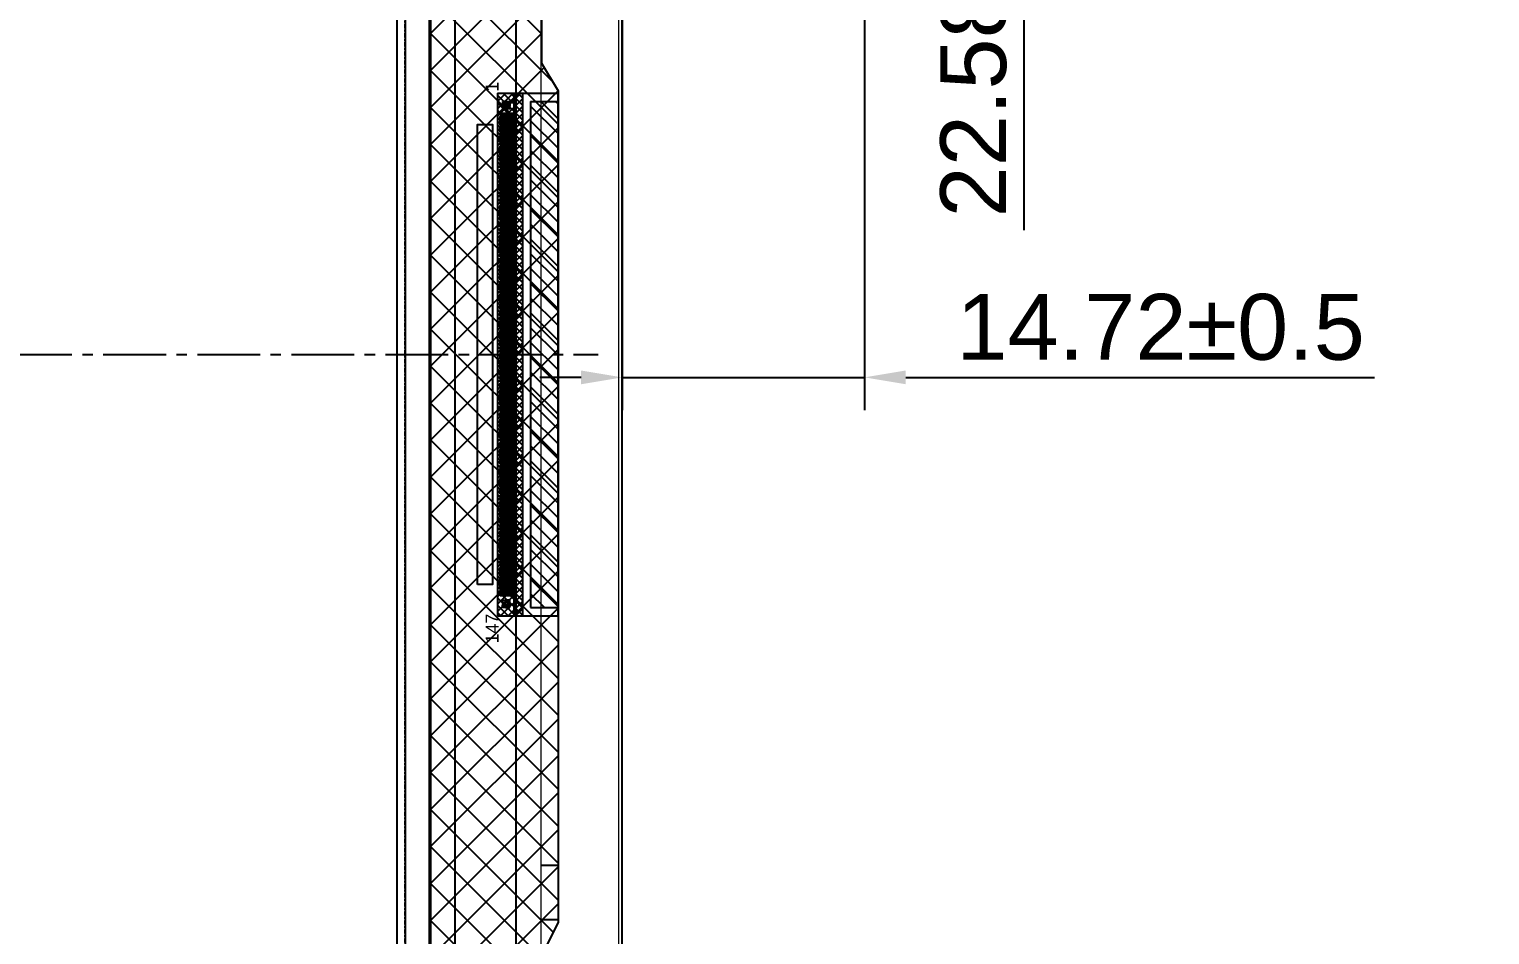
# Model space of a CAD drawing. Header units: millimetres. Extents: x 20905 to 43117, y -15595 to -5301.
# Drawn here: x 26093 to 26181.7, y -15103.1 to -15048.1 of the extents above; entities that cross this region are included whole.
import ezdxf

# ---------------------------------------------------------------- set-up
doc = ezdxf.new("R2010")
doc.units = ezdxf.units.MM
doc.header["$LTSCALE"] = 0.2
doc.header["$PDMODE"] = 35
doc.linetypes.add('CENTER', pattern=[2, 1.25, -0.25, 0.25, -0.25])
doc.linetypes.add('CENTER2', pattern=[28.575, 19.05, -3.175, 3.175, -3.175])
for name, color, linetype in [('Center', 1, 'CENTER'), ('DIM', 4, 'Continuous'), ('FPC', 32, 'Continuous'), ('LCM', 5, 'Continuous'), ('LENS', 6, 'Continuous'), ('tape', 62, 'Continuous'), ('保护膜', 3, 'Continuous')]:
    doc.layers.add(name, color=color, linetype=linetype)
doc.layers.add('HOU', color=7, linetype='Continuous', lineweight=13)
doc.styles.add('TXT', font='arial.ttf', dxfattribs={"height": 3.5})
doc.styles.add('宋体', font='arial.ttf')
doc.dimstyles.new('STANDARD$0', dxfattribs={"dimtxt": 1.8, "dimasz": 2, "dimexe": 0.5, "dimexo": 0.6, "dimgap": 0.3, "dimtad": 0, "dimzin": 9, "dimdsep": 46, "dimtxsty": 'TXT', "dimcen": -2, "dimclrd": 256, "dimclre": 256, "dimclrt": 256, "dimadec": 1, "dimazin": 2, "dimtp": 0.2, "dimtm": 0.2, "dimtfac": 0.5, "dimtmove": 0, "dimatfit": 3, "dimfxl": 1, "dimtolj": 2, "dimarcsym": 0})

# ---------------------------------------------------------------- blocks, each defined once
blk = doc.blocks.new('*D182')
at = {"layer": 'Defpoints', "color": 0}
for p in [(26144.918, -15006.383), (26144.918, -15028.963), (26153.38, -15028.963)]:
    blk.add_point(p, dxfattribs=at)
at = {"layer": 'DIM', "lineweight": -2}
for p, q in [((26153.38, -15003.883), (26153.38, -15001.383)), ((26145.418, -15006.383), (26155.38, -15006.383)), ((26153.38, -15006.383), (26153.38, -15028.963)), ((26145.418, -15028.963), (26155.38, -15028.963)), ((26153.38, -15031.463), (26153.38, -15060.324))]:
    blk.add_line(p, q, dxfattribs=at)
at = {"layer": 'DIM'}
for points in [[(26152.963, -15003.883), (26153.796, -15003.883), (26153.38, -15006.383)], [(26152.963, -15031.463), (26153.796, -15031.463), (26153.38, -15028.963)]]:
    blk.add_solid(points, dxfattribs=at)
at = {"layer": 'DIM', "insert": (26150.337, -15047.144), "char_height": 6, "attachment_point": 5, "rotation": 90, "style": '宋体'}
blk.add_mtext('\\A2;{\\H0.66667x;22.58%%P0.2}', dxfattribs=at)
blk = doc.blocks.new('*D209')
at = {"layer": 'Defpoints', "color": 0}
for p in [(26143.707, -15025.463), (26128.988, -15026.317), (26128.988, -15069.269)]:
    blk.add_point(p, dxfattribs=at)
at = {"layer": 'DIM', "lineweight": -2}
for p, q in [((26143.707, -15025.963), (26143.707, -15071.269)), ((26128.988, -15026.817), (26128.988, -15071.269)), ((26126.488, -15069.269), (26123.988, -15069.269)), ((26128.988, -15069.269), (26143.707, -15069.269)), ((26146.207, -15069.269), (26174.693, -15069.269))]:
    blk.add_line(p, q, dxfattribs=at)
at = {"layer": 'DIM'}
for points in [[(26126.488, -15068.852), (26126.488, -15069.686), (26128.988, -15069.269)], [(26146.207, -15068.852), (26146.207, -15069.686), (26143.707, -15069.269)]]:
    blk.add_solid(points, dxfattribs=at)
at = {"layer": 'DIM', "insert": (26161.7, -15066.227), "char_height": 6, "attachment_point": 5, "style": '宋体'}
blk.add_mtext('\\A2;{\\H0.66667x;14.72%%P0.5}', dxfattribs=at)
blk = doc.blocks.new('LCM')
at = {"layer": 'FPC', "linetype": 'ByBlock'}
h = blk.add_hatch(dxfattribs=at)
h.set_pattern_fill('ANSI37', color=256, scale=0.1, style=0)
h.set_pattern_definition([(45, (-4093.2647, -1166.37056), (-0.224506403, 0.224506403), []), (135, (-4093.2647, -1166.37056), (-0.224506403, -0.224506403), [])])
h.paths.add_polyline_path([(51.805, -222.7), (83.555, -222.7), (83.555, -224.2), (51.805, -224.2)])
h = blk.add_hatch(dxfattribs=at)
h.set_pattern_fill('ANSI31', color=256, scale=0.2, style=0)
h.set_pattern_definition([(45, (-4093.2647, -1166.37056), (-0.44901281, 0.44901281), [])])
h.paths.add_polyline_path([(52.305, -226.368), (83.055, -226.368), (83.055, -224.7), (52.305, -224.7)])
at = {"layer": 'tape', "linetype": 'ByBlock'}
h = blk.add_hatch(dxfattribs=at)
h.set_pattern_fill('ANSI37', color=256, scale=0.5, style=0)
h.set_pattern_definition([(45, (-4594.2397, 2209.7575), (-1.122532, 1.122532), []), (135, (-4594.2397, 2209.7575), (-1.122532, -1.122532), [])])
edge = h.paths.add_edge_path()
edge.add_line((33.171, -226.368), (31.171, -225.368))
edge.add_line((31.171, -225.368), (-3.32, -225.368))
edge.add_arc((-3.32, -224.868), 0.5, 180, 270, ccw=False)
edge.add_line((-3.82, -224.868), (-3.82, 2.732))
edge.add_arc((-3.32, 2.732), 0.5, 90, 180, ccw=False)
edge.add_line((-3.32, 3.232), (138.68, 3.232))
edge.add_arc((138.68, 2.732), 0.5, 0, 90, ccw=False)
edge.add_line((139.18, 2.732), (139.18, -224.868))
edge.add_arc((138.68, -224.868), 0.5, -90, 0, ccw=False)
edge.add_line((138.68, -225.368), (85.386, -225.368))
edge.add_line((85.386, -225.368), (83.711, -226.368))
edge.add_line((83.711, -226.368), (33.171, -226.368))
h.paths.add_polyline_path([(-1.1, -218.64), (136.46, -218.64), (136.46, 1.1), (-1.1, 1.1)], flags=16)
at = {"layer": 'Center', "linetype": 'CENTER2'}
blk.add_line((67.68, 7), (67.68, -228.8), dxfattribs=at)
at = {"layer": 'FPC', "linetype": 'ByBlock'}
for p, q in [((83.555, -222.7), (51.805, -222.7)), ((51.805, -222.7), (51.805, -226.368)), ((83.555, -222.7), (83.555, -226.368)), ((51.805, -223.7), (83.555, -223.7)), ((51.805, -223.7), (83.555, -223.7)), ((83.555, -224.2), (51.805, -224.2)), ((52.305, -224.7), (52.305, -226.368)), ((83.055, -224.7), (52.305, -224.7)), ((83.055, -224.7), (83.055, -226.368)), ((36.649, -226.368), (33.361, -226.368)), ((51.805, -226.368), (83.555, -226.368))]:
    blk.add_line(p, q, dxfattribs=at)
at = {"layer": 'FPC', "color": 30, "linetype": 'ByBlock'}
for p, q in [((33.361, -225.318), (33.361, -226.368)), ((36.649, -225.318), (36.649, -226.368))]:
    blk.add_line(p, q, dxfattribs=at)
at = {"layer": 'FPC', "linetype": 'ByBlock'}
for points in [[(52.572, -223.268), (52.755, -223.268), (52.755, -223.183), (52.572, -223.183), (52.572, -223), (52.487, -223), (52.487, -223.183), (52.305, -223.183), (52.305, -223.268), (52.487, -223.268), (52.487, -223.45), (52.572, -223.45)], [(53.015, -222.9), (53.145, -222.9), (53.145, -223.7), (53.015, -223.7)], [(53.215, -222.9), (53.345, -222.9), (53.345, -223.7), (53.215, -223.7)], [(53.415, -222.9), (53.545, -222.9), (53.545, -223.7), (53.415, -223.7)], [(53.615, -222.9), (53.745, -222.9), (53.745, -223.7), (53.615, -223.7)], [(53.815, -222.9), (53.945, -222.9), (53.945, -223.7), (53.815, -223.7)], [(54.015, -222.9), (54.145, -222.9), (54.145, -223.7), (54.015, -223.7)], [(54.215, -222.9), (54.345, -222.9), (54.345, -223.7), (54.215, -223.7)], [(54.415, -222.9), (54.545, -222.9), (54.545, -223.7), (54.415, -223.7)], [(54.615, -222.9), (54.745, -222.9), (54.745, -223.7), (54.615, -223.7)], [(54.815, -222.9), (54.945, -222.9), (54.945, -223.7), (54.815, -223.7)], [(55.015, -222.9), (55.145, -222.9), (55.145, -223.7), (55.015, -223.7)], [(55.215, -222.9), (55.345, -222.9), (55.345, -223.7), (55.215, -223.7)], [(55.415, -222.9), (55.545, -222.9), (55.545, -223.7), (55.415, -223.7)], [(55.615, -222.9), (55.745, -222.9), (55.745, -223.7), (55.615, -223.7)], [(55.815, -222.9), (55.945, -222.9), (55.945, -223.7), (55.815, -223.7)], [(56.015, -222.9), (56.145, -222.9), (56.145, -223.7), (56.015, -223.7)], [(56.215, -222.9), (56.345, -222.9), (56.345, -223.7), (56.215, -223.7)], [(56.415, -222.9), (56.545, -222.9), (56.545, -223.7), (56.415, -223.7)], [(56.615, -222.9), (56.745, -222.9), (56.745, -223.7), (56.615, -223.7)], [(56.815, -222.9), (56.945, -222.9), (56.945, -223.7), (56.815, -223.7)], [(57.015, -222.9), (57.145, -222.9), (57.145, -223.7), (57.015, -223.7)], [(57.215, -222.9), (57.345, -222.9), (57.345, -223.7), (57.215, -223.7)], [(57.415, -222.9), (57.545, -222.9), (57.545, -223.7), (57.415, -223.7)], [(57.615, -222.9), (57.745, -222.9), (57.745, -223.7), (57.615, -223.7)], [(57.815, -222.9), (57.945, -222.9), (57.945, -223.7), (57.815, -223.7)], [(58.015, -222.9), (58.145, -222.9), (58.145, -223.7), (58.015, -223.7)], [(58.215, -222.9), (58.345, -222.9), (58.345, -223.7), (58.215, -223.7)], [(58.415, -222.9), (58.545, -222.9), (58.545, -223.7), (58.415, -223.7)], [(58.615, -222.9), (58.745, -222.9), (58.745, -223.7), (58.615, -223.7)], [(58.815, -222.9), (58.945, -222.9), (58.945, -223.7), (58.815, -223.7)], [(59.015, -222.9), (59.145, -222.9), (59.145, -223.7), (59.015, -223.7)], [(59.215, -222.9), (59.345, -222.9), (59.345, -223.7), (59.215, -223.7)], [(59.415, -222.9), (59.545, -222.9), (59.545, -223.7), (59.415, -223.7)], [(59.615, -222.9), (59.745, -222.9), (59.745, -223.7), (59.615, -223.7)], [(59.815, -222.9), (59.945, -222.9), (59.945, -223.7), (59.815, -223.7)], [(60.015, -222.9), (60.145, -222.9), (60.145, -223.7), (60.015, -223.7)], [(60.215, -222.9), (60.345, -222.9), (60.345, -223.7), (60.215, -223.7)], [(60.415, -222.9), (60.545, -222.9), (60.545, -223.7), (60.415, -223.7)], [(60.615, -222.9), (60.745, -222.9), (60.745, -223.7), (60.615, -223.7)], [(60.815, -222.9), (60.945, -222.9), (60.945, -223.7), (60.815, -223.7)], [(61.015, -222.9), (61.145, -222.9), (61.145, -223.7), (61.015, -223.7)], [(61.215, -222.9), (61.345, -222.9), (61.345, -223.7), (61.215, -223.7)], [(61.415, -222.9), (61.545, -222.9), (61.545, -223.7), (61.415, -223.7)], [(61.615, -222.9), (61.745, -222.9), (61.745, -223.7), (61.615, -223.7)], [(61.815, -222.9), (61.945, -222.9), (61.945, -223.7), (61.815, -223.7)], [(62.015, -222.9), (62.145, -222.9), (62.145, -223.7), (62.015, -223.7)], [(62.215, -222.9), (62.345, -222.9), (62.345, -223.7), (62.215, -223.7)], [(62.415, -222.9), (62.545, -222.9), (62.545, -223.7), (62.415, -223.7)], [(62.615, -222.9), (62.745, -222.9), (62.745, -223.7), (62.615, -223.7)], [(62.815, -222.9), (62.945, -222.9), (62.945, -223.7), (62.815, -223.7)], [(63.015, -222.9), (63.145, -222.9), (63.145, -223.7), (63.015, -223.7)], [(63.215, -222.9), (63.345, -222.9), (63.345, -223.7), (63.215, -223.7)], [(63.415, -222.9), (63.545, -222.9), (63.545, -223.7), (63.415, -223.7)], [(63.615, -222.9), (63.745, -222.9), (63.745, -223.7), (63.615, -223.7)], [(63.815, -222.9), (63.945, -222.9), (63.945, -223.7), (63.815, -223.7)], [(64.015, -222.9), (64.145, -222.9), (64.145, -223.7), (64.015, -223.7)], [(64.215, -222.9), (64.345, -222.9), (64.345, -223.7), (64.215, -223.7)], [(64.415, -222.9), (64.545, -222.9), (64.545, -223.7), (64.415, -223.7)], [(64.615, -222.9), (64.745, -222.9), (64.745, -223.7), (64.615, -223.7)], [(64.815, -222.9), (64.945, -222.9), (64.945, -223.7), (64.815, -223.7)], [(65.015, -222.9), (65.145, -222.9), (65.145, -223.7), (65.015, -223.7)], [(65.215, -222.9), (65.345, -222.9), (65.345, -223.7), (65.215, -223.7)], [(65.415, -222.9), (65.545, -222.9), (65.545, -223.7), (65.415, -223.7)], [(65.615, -222.9), (65.745, -222.9), (65.745, -223.7), (65.615, -223.7)], [(65.815, -222.9), (65.945, -222.9), (65.945, -223.7), (65.815, -223.7)], [(66.015, -222.9), (66.145, -222.9), (66.145, -223.7), (66.015, -223.7)], [(66.215, -222.9), (66.345, -222.9), (66.345, -223.7), (66.215, -223.7)], [(66.415, -222.9), (66.545, -222.9), (66.545, -223.7), (66.415, -223.7)], [(66.615, -222.9), (66.745, -222.9), (66.745, -223.7), (66.615, -223.7)], [(66.815, -222.9), (66.945, -222.9), (66.945, -223.7), (66.815, -223.7)], [(67.015, -222.9), (67.145, -222.9), (67.145, -223.7), (67.015, -223.7)], [(67.215, -222.9), (67.345, -222.9), (67.345, -223.7), (67.215, -223.7)], [(67.415, -222.9), (67.545, -222.9), (67.545, -223.7), (67.415, -223.7)], [(67.615, -222.9), (67.745, -222.9), (67.745, -223.7), (67.615, -223.7)], [(67.815, -222.9), (67.945, -222.9), (67.945, -223.7), (67.815, -223.7)], [(68.015, -222.9), (68.145, -222.9), (68.145, -223.7), (68.015, -223.7)], [(68.215, -222.9), (68.345, -222.9), (68.345, -223.7), (68.215, -223.7)], [(68.415, -222.9), (68.545, -222.9), (68.545, -223.7), (68.415, -223.7)], [(68.615, -222.9), (68.745, -222.9), (68.745, -223.7), (68.615, -223.7)], [(68.815, -222.9), (68.945, -222.9), (68.945, -223.7), (68.815, -223.7)], [(69.015, -222.9), (69.145, -222.9), (69.145, -223.7), (69.015, -223.7)], [(69.215, -222.9), (69.345, -222.9), (69.345, -223.7), (69.215, -223.7)], [(69.415, -222.9), (69.545, -222.9), (69.545, -223.7), (69.415, -223.7)], [(69.615, -222.9), (69.745, -222.9), (69.745, -223.7), (69.615, -223.7)], [(69.815, -222.9), (69.945, -222.9), (69.945, -223.7), (69.815, -223.7)], [(70.015, -222.9), (70.145, -222.9), (70.145, -223.7), (70.015, -223.7)], [(70.215, -222.9), (70.345, -222.9), (70.345, -223.7), (70.215, -223.7)], [(70.415, -222.9), (70.545, -222.9), (70.545, -223.7), (70.415, -223.7)], [(70.615, -222.9), (70.745, -222.9), (70.745, -223.7), (70.615, -223.7)], [(70.815, -222.9), (70.945, -222.9), (70.945, -223.7), (70.815, -223.7)], [(71.015, -222.9), (71.145, -222.9), (71.145, -223.7), (71.015, -223.7)], [(71.215, -222.9), (71.345, -222.9), (71.345, -223.7), (71.215, -223.7)], [(71.415, -222.9), (71.545, -222.9), (71.545, -223.7), (71.415, -223.7)], [(71.615, -222.9), (71.745, -222.9), (71.745, -223.7), (71.615, -223.7)], [(71.815, -222.9), (71.945, -222.9), (71.945, -223.7), (71.815, -223.7)], [(72.015, -222.9), (72.145, -222.9), (72.145, -223.7), (72.015, -223.7)], [(72.215, -222.9), (72.345, -222.9), (72.345, -223.7), (72.215, -223.7)], [(72.415, -222.9), (72.545, -222.9), (72.545, -223.7), (72.415, -223.7)], [(72.615, -222.9), (72.745, -222.9), (72.745, -223.7), (72.615, -223.7)], [(72.815, -222.9), (72.945, -222.9), (72.945, -223.7), (72.815, -223.7)], [(73.015, -222.9), (73.145, -222.9), (73.145, -223.7), (73.015, -223.7)], [(73.215, -222.9), (73.345, -222.9), (73.345, -223.7), (73.215, -223.7)], [(73.415, -222.9), (73.545, -222.9), (73.545, -223.7), (73.415, -223.7)], [(73.615, -222.9), (73.745, -222.9), (73.745, -223.7), (73.615, -223.7)], [(73.815, -222.9), (73.945, -222.9), (73.945, -223.7), (73.815, -223.7)], [(74.015, -222.9), (74.145, -222.9), (74.145, -223.7), (74.015, -223.7)], [(74.215, -222.9), (74.345, -222.9), (74.345, -223.7), (74.215, -223.7)], [(74.415, -222.9), (74.545, -222.9), (74.545, -223.7), (74.415, -223.7)], [(74.615, -222.9), (74.745, -222.9), (74.745, -223.7), (74.615, -223.7)], [(74.815, -222.9), (74.945, -222.9), (74.945, -223.7), (74.815, -223.7)], [(75.015, -222.9), (75.145, -222.9), (75.145, -223.7), (75.015, -223.7)], [(75.215, -222.9), (75.345, -222.9), (75.345, -223.7), (75.215, -223.7)], [(75.415, -222.9), (75.545, -222.9), (75.545, -223.7), (75.415, -223.7)], [(75.615, -222.9), (75.745, -222.9), (75.745, -223.7), (75.615, -223.7)], [(75.815, -222.9), (75.945, -222.9), (75.945, -223.7), (75.815, -223.7)], [(76.015, -222.9), (76.145, -222.9), (76.145, -223.7), (76.015, -223.7)], [(76.215, -222.9), (76.345, -222.9), (76.345, -223.7), (76.215, -223.7)], [(76.415, -222.9), (76.545, -222.9), (76.545, -223.7), (76.415, -223.7)], [(76.615, -222.9), (76.745, -222.9), (76.745, -223.7), (76.615, -223.7)], [(76.815, -222.9), (76.945, -222.9), (76.945, -223.7), (76.815, -223.7)], [(77.015, -222.9), (77.145, -222.9), (77.145, -223.7), (77.015, -223.7)], [(77.215, -222.9), (77.345, -222.9), (77.345, -223.7), (77.215, -223.7)], [(77.415, -222.9), (77.545, -222.9), (77.545, -223.7), (77.415, -223.7)], [(77.615, -222.9), (77.745, -222.9), (77.745, -223.7), (77.615, -223.7)], [(77.815, -222.9), (77.945, -222.9), (77.945, -223.7), (77.815, -223.7)], [(78.015, -222.9), (78.145, -222.9), (78.145, -223.7), (78.015, -223.7)], [(78.215, -222.9), (78.345, -222.9), (78.345, -223.7), (78.215, -223.7)], [(78.415, -222.9), (78.545, -222.9), (78.545, -223.7), (78.415, -223.7)], [(78.615, -222.9), (78.745, -222.9), (78.745, -223.7), (78.615, -223.7)], [(78.815, -222.9), (78.945, -222.9), (78.945, -223.7), (78.815, -223.7)], [(79.015, -222.9), (79.145, -222.9), (79.145, -223.7), (79.015, -223.7)], [(79.215, -222.9), (79.345, -222.9), (79.345, -223.7), (79.215, -223.7)], [(79.415, -222.9), (79.545, -222.9), (79.545, -223.7), (79.415, -223.7)], [(79.615, -222.9), (79.745, -222.9), (79.745, -223.7), (79.615, -223.7)], [(79.815, -222.9), (79.945, -222.9), (79.945, -223.7), (79.815, -223.7)], [(80.015, -222.9), (80.145, -222.9), (80.145, -223.7), (80.015, -223.7)], [(80.215, -222.9), (80.345, -222.9), (80.345, -223.7), (80.215, -223.7)], [(80.415, -222.9), (80.545, -222.9), (80.545, -223.7), (80.415, -223.7)], [(80.615, -222.9), (80.745, -222.9), (80.745, -223.7), (80.615, -223.7)], [(80.815, -222.9), (80.945, -222.9), (80.945, -223.7), (80.815, -223.7)], [(81.015, -222.9), (81.145, -222.9), (81.145, -223.7), (81.015, -223.7)], [(81.215, -222.9), (81.345, -222.9), (81.345, -223.7), (81.215, -223.7)], [(81.415, -222.9), (81.545, -222.9), (81.545, -223.7), (81.415, -223.7)], [(81.615, -222.9), (81.745, -222.9), (81.745, -223.7), (81.615, -223.7)], [(81.815, -222.9), (81.945, -222.9), (81.945, -223.7), (81.815, -223.7)], [(82.015, -222.9), (82.145, -222.9), (82.145, -223.7), (82.015, -223.7)], [(82.215, -222.9), (82.345, -222.9), (82.345, -223.7), (82.215, -223.7)], [(82.787, -223.268), (82.605, -223.268), (82.605, -223.183), (82.787, -223.183), (82.787, -223), (82.872, -223), (82.872, -223.183), (83.055, -223.183), (83.055, -223.268), (82.872, -223.268), (82.872, -223.45), (82.787, -223.45)]]:
    blk.add_lwpolyline(points, close=True, dxfattribs=at)
at = {"layer": 'HOU', "linetype": 'ByBlock'}
blk.add_line((138.63, -225.318), (-3.27, -225.318), dxfattribs=at)
at = {"layer": 'LCM', "linetype": 'ByBlock'}
for points in [[(-2.2, 2), (137.56, 2), (137.56, -223.8), (-2.2, -223.8)], [(137.56, -220.1), (-2.2, -220.1), (-2.2, 2), (137.56, 2)], [(-1, 1), (136.36, 1), (136.36, -218.54), (-1, -218.54)], [(0, 0), (135.36, 0), (135.36, -216.576), (0, -216.576)], [(53.7, -221.47), (81.66, -221.47), (81.66, -222.39), (53.7, -222.39)], [(52.305, -223), (52.455, -223), (52.455, -223.15), (52.305, -223.15)], [(52.305, -223.45), (52.455, -223.45), (52.455, -223.3), (52.305, -223.3)], [(52.605, -223), (52.755, -223), (52.755, -223.15), (52.605, -223.15)], [(52.605, -223.45), (52.755, -223.45), (52.755, -223.3), (52.605, -223.3)], [(53.015, -222.85), (53.145, -222.85), (53.145, -223.6), (53.015, -223.6)], [(53.215, -222.85), (53.345, -222.85), (53.345, -223.6), (53.215, -223.6)], [(53.415, -222.85), (53.545, -222.85), (53.545, -223.6), (53.415, -223.6)], [(53.615, -222.85), (53.745, -222.85), (53.745, -223.6), (53.615, -223.6)], [(53.815, -222.85), (53.945, -222.85), (53.945, -223.6), (53.815, -223.6)], [(54.015, -222.85), (54.145, -222.85), (54.145, -223.6), (54.015, -223.6)], [(54.215, -222.85), (54.345, -222.85), (54.345, -223.6), (54.215, -223.6)], [(54.415, -222.85), (54.545, -222.85), (54.545, -223.6), (54.415, -223.6)], [(54.615, -222.85), (54.745, -222.85), (54.745, -223.6), (54.615, -223.6)], [(54.815, -222.85), (54.945, -222.85), (54.945, -223.6), (54.815, -223.6)], [(55.015, -222.85), (55.145, -222.85), (55.145, -223.6), (55.015, -223.6)], [(55.215, -222.85), (55.345, -222.85), (55.345, -223.6), (55.215, -223.6)], [(55.415, -222.85), (55.545, -222.85), (55.545, -223.6), (55.415, -223.6)], [(55.615, -222.85), (55.745, -222.85), (55.745, -223.6), (55.615, -223.6)], [(55.815, -222.85), (55.945, -222.85), (55.945, -223.6), (55.815, -223.6)], [(56.015, -222.85), (56.145, -222.85), (56.145, -223.6), (56.015, -223.6)], [(56.215, -222.85), (56.345, -222.85), (56.345, -223.6), (56.215, -223.6)], [(56.415, -222.85), (56.545, -222.85), (56.545, -223.6), (56.415, -223.6)], [(56.615, -222.85), (56.745, -222.85), (56.745, -223.6), (56.615, -223.6)], [(56.815, -222.85), (56.945, -222.85), (56.945, -223.6), (56.815, -223.6)], [(57.015, -222.85), (57.145, -222.85), (57.145, -223.6), (57.015, -223.6)], [(57.215, -222.85), (57.345, -222.85), (57.345, -223.6), (57.215, -223.6)], [(57.415, -222.85), (57.545, -222.85), (57.545, -223.6), (57.415, -223.6)], [(57.615, -222.85), (57.745, -222.85), (57.745, -223.6), (57.615, -223.6)], [(57.815, -222.85), (57.945, -222.85), (57.945, -223.6), (57.815, -223.6)], [(58.015, -222.85), (58.145, -222.85), (58.145, -223.6), (58.015, -223.6)], [(58.215, -222.85), (58.345, -222.85), (58.345, -223.6), (58.215, -223.6)], [(58.415, -222.85), (58.545, -222.85), (58.545, -223.6), (58.415, -223.6)], [(58.615, -222.85), (58.745, -222.85), (58.745, -223.6), (58.615, -223.6)], [(58.815, -222.85), (58.945, -222.85), (58.945, -223.6), (58.815, -223.6)], [(59.015, -222.85), (59.145, -222.85), (59.145, -223.6), (59.015, -223.6)], [(59.215, -222.85), (59.345, -222.85), (59.345, -223.6), (59.215, -223.6)], [(59.415, -222.85), (59.545, -222.85), (59.545, -223.6), (59.415, -223.6)], [(59.615, -222.85), (59.745, -222.85), (59.745, -223.6), (59.615, -223.6)], [(59.815, -222.85), (59.945, -222.85), (59.945, -223.6), (59.815, -223.6)], [(60.015, -222.85), (60.145, -222.85), (60.145, -223.6), (60.015, -223.6)], [(60.215, -222.85), (60.345, -222.85), (60.345, -223.6), (60.215, -223.6)], [(60.415, -222.85), (60.545, -222.85), (60.545, -223.6), (60.415, -223.6)], [(60.615, -222.85), (60.745, -222.85), (60.745, -223.6), (60.615, -223.6)], [(60.815, -222.85), (60.945, -222.85), (60.945, -223.6), (60.815, -223.6)], [(61.015, -222.85), (61.145, -222.85), (61.145, -223.6), (61.015, -223.6)], [(61.215, -222.85), (61.345, -222.85), (61.345, -223.6), (61.215, -223.6)], [(61.415, -222.85), (61.545, -222.85), (61.545, -223.6), (61.415, -223.6)], [(61.615, -222.85), (61.745, -222.85), (61.745, -223.6), (61.615, -223.6)], [(61.815, -222.85), (61.945, -222.85), (61.945, -223.6), (61.815, -223.6)], [(62.015, -222.85), (62.145, -222.85), (62.145, -223.6), (62.015, -223.6)], [(62.215, -222.85), (62.345, -222.85), (62.345, -223.6), (62.215, -223.6)], [(62.415, -222.85), (62.545, -222.85), (62.545, -223.6), (62.415, -223.6)], [(62.615, -222.85), (62.745, -222.85), (62.745, -223.6), (62.615, -223.6)], [(62.815, -222.85), (62.945, -222.85), (62.945, -223.6), (62.815, -223.6)], [(63.015, -222.85), (63.145, -222.85), (63.145, -223.6), (63.015, -223.6)], [(63.215, -222.85), (63.345, -222.85), (63.345, -223.6), (63.215, -223.6)], [(63.415, -222.85), (63.545, -222.85), (63.545, -223.6), (63.415, -223.6)], [(63.615, -222.85), (63.745, -222.85), (63.745, -223.6), (63.615, -223.6)], [(63.815, -222.85), (63.945, -222.85), (63.945, -223.6), (63.815, -223.6)], [(64.015, -222.85), (64.145, -222.85), (64.145, -223.6), (64.015, -223.6)], [(64.215, -222.85), (64.345, -222.85), (64.345, -223.6), (64.215, -223.6)], [(64.415, -222.85), (64.545, -222.85), (64.545, -223.6), (64.415, -223.6)], [(64.615, -222.85), (64.745, -222.85), (64.745, -223.6), (64.615, -223.6)], [(64.815, -222.85), (64.945, -222.85), (64.945, -223.6), (64.815, -223.6)], [(65.015, -222.85), (65.145, -222.85), (65.145, -223.6), (65.015, -223.6)], [(65.215, -222.85), (65.345, -222.85), (65.345, -223.6), (65.215, -223.6)], [(65.415, -222.85), (65.545, -222.85), (65.545, -223.6), (65.415, -223.6)], [(65.615, -222.85), (65.745, -222.85), (65.745, -223.6), (65.615, -223.6)], [(65.815, -222.85), (65.945, -222.85), (65.945, -223.6), (65.815, -223.6)], [(66.015, -222.85), (66.145, -222.85), (66.145, -223.6), (66.015, -223.6)], [(66.215, -222.85), (66.345, -222.85), (66.345, -223.6), (66.215, -223.6)], [(66.415, -222.85), (66.545, -222.85), (66.545, -223.6), (66.415, -223.6)], [(66.615, -222.85), (66.745, -222.85), (66.745, -223.6), (66.615, -223.6)], [(66.815, -222.85), (66.945, -222.85), (66.945, -223.6), (66.815, -223.6)], [(67.015, -222.85), (67.145, -222.85), (67.145, -223.6), (67.015, -223.6)], [(67.215, -222.85), (67.345, -222.85), (67.345, -223.6), (67.215, -223.6)], [(67.415, -222.85), (67.545, -222.85), (67.545, -223.6), (67.415, -223.6)], [(67.615, -222.85), (67.745, -222.85), (67.745, -223.6), (67.615, -223.6)], [(67.815, -222.85), (67.945, -222.85), (67.945, -223.6), (67.815, -223.6)], [(68.015, -222.85), (68.145, -222.85), (68.145, -223.6), (68.015, -223.6)], [(68.215, -222.85), (68.345, -222.85), (68.345, -223.6), (68.215, -223.6)], [(68.415, -222.85), (68.545, -222.85), (68.545, -223.6), (68.415, -223.6)], [(68.615, -222.85), (68.745, -222.85), (68.745, -223.6), (68.615, -223.6)], [(68.815, -222.85), (68.945, -222.85), (68.945, -223.6), (68.815, -223.6)], [(69.015, -222.85), (69.145, -222.85), (69.145, -223.6), (69.015, -223.6)], [(69.215, -222.85), (69.345, -222.85), (69.345, -223.6), (69.215, -223.6)], [(69.415, -222.85), (69.545, -222.85), (69.545, -223.6), (69.415, -223.6)], [(69.615, -222.85), (69.745, -222.85), (69.745, -223.6), (69.615, -223.6)], [(69.815, -222.85), (69.945, -222.85), (69.945, -223.6), (69.815, -223.6)], [(70.015, -222.85), (70.145, -222.85), (70.145, -223.6), (70.015, -223.6)], [(70.215, -222.85), (70.345, -222.85), (70.345, -223.6), (70.215, -223.6)], [(70.415, -222.85), (70.545, -222.85), (70.545, -223.6), (70.415, -223.6)], [(70.615, -222.85), (70.745, -222.85), (70.745, -223.6), (70.615, -223.6)], [(70.815, -222.85), (70.945, -222.85), (70.945, -223.6), (70.815, -223.6)], [(71.015, -222.85), (71.145, -222.85), (71.145, -223.6), (71.015, -223.6)], [(71.215, -222.85), (71.345, -222.85), (71.345, -223.6), (71.215, -223.6)], [(71.415, -222.85), (71.545, -222.85), (71.545, -223.6), (71.415, -223.6)], [(71.615, -222.85), (71.745, -222.85), (71.745, -223.6), (71.615, -223.6)], [(71.815, -222.85), (71.945, -222.85), (71.945, -223.6), (71.815, -223.6)], [(72.015, -222.85), (72.145, -222.85), (72.145, -223.6), (72.015, -223.6)], [(72.215, -222.85), (72.345, -222.85), (72.345, -223.6), (72.215, -223.6)], [(72.415, -222.85), (72.545, -222.85), (72.545, -223.6), (72.415, -223.6)], [(72.615, -222.85), (72.745, -222.85), (72.745, -223.6), (72.615, -223.6)], [(72.815, -222.85), (72.945, -222.85), (72.945, -223.6), (72.815, -223.6)], [(73.015, -222.85), (73.145, -222.85), (73.145, -223.6), (73.015, -223.6)], [(73.215, -222.85), (73.345, -222.85), (73.345, -223.6), (73.215, -223.6)], [(73.415, -222.85), (73.545, -222.85), (73.545, -223.6), (73.415, -223.6)], [(73.615, -222.85), (73.745, -222.85), (73.745, -223.6), (73.615, -223.6)], [(73.815, -222.85), (73.945, -222.85), (73.945, -223.6), (73.815, -223.6)], [(74.015, -222.85), (74.145, -222.85), (74.145, -223.6), (74.015, -223.6)], [(74.215, -222.85), (74.345, -222.85), (74.345, -223.6), (74.215, -223.6)], [(74.415, -222.85), (74.545, -222.85), (74.545, -223.6), (74.415, -223.6)], [(74.615, -222.85), (74.745, -222.85), (74.745, -223.6), (74.615, -223.6)], [(74.815, -222.85), (74.945, -222.85), (74.945, -223.6), (74.815, -223.6)], [(75.015, -222.85), (75.145, -222.85), (75.145, -223.6), (75.015, -223.6)], [(75.215, -222.85), (75.345, -222.85), (75.345, -223.6), (75.215, -223.6)], [(75.415, -222.85), (75.545, -222.85), (75.545, -223.6), (75.415, -223.6)], [(75.615, -222.85), (75.745, -222.85), (75.745, -223.6), (75.615, -223.6)], [(75.815, -222.85), (75.945, -222.85), (75.945, -223.6), (75.815, -223.6)], [(76.015, -222.85), (76.145, -222.85), (76.145, -223.6), (76.015, -223.6)], [(76.215, -222.85), (76.345, -222.85), (76.345, -223.6), (76.215, -223.6)], [(76.415, -222.85), (76.545, -222.85), (76.545, -223.6), (76.415, -223.6)], [(76.615, -222.85), (76.745, -222.85), (76.745, -223.6), (76.615, -223.6)], [(76.815, -222.85), (76.945, -222.85), (76.945, -223.6), (76.815, -223.6)], [(77.015, -222.85), (77.145, -222.85), (77.145, -223.6), (77.015, -223.6)], [(77.215, -222.85), (77.345, -222.85), (77.345, -223.6), (77.215, -223.6)], [(77.415, -222.85), (77.545, -222.85), (77.545, -223.6), (77.415, -223.6)], [(77.615, -222.85), (77.745, -222.85), (77.745, -223.6), (77.615, -223.6)], [(77.815, -222.85), (77.945, -222.85), (77.945, -223.6), (77.815, -223.6)], [(78.015, -222.85), (78.145, -222.85), (78.145, -223.6), (78.015, -223.6)], [(78.215, -222.85), (78.345, -222.85), (78.345, -223.6), (78.215, -223.6)], [(78.415, -222.85), (78.545, -222.85), (78.545, -223.6), (78.415, -223.6)], [(78.615, -222.85), (78.745, -222.85), (78.745, -223.6), (78.615, -223.6)], [(78.815, -222.85), (78.945, -222.85), (78.945, -223.6), (78.815, -223.6)], [(79.015, -222.85), (79.145, -222.85), (79.145, -223.6), (79.015, -223.6)], [(79.215, -222.85), (79.345, -222.85), (79.345, -223.6), (79.215, -223.6)], [(79.415, -222.85), (79.545, -222.85), (79.545, -223.6), (79.415, -223.6)], [(79.615, -222.85), (79.745, -222.85), (79.745, -223.6), (79.615, -223.6)], [(79.815, -222.85), (79.945, -222.85), (79.945, -223.6), (79.815, -223.6)], [(80.015, -222.85), (80.145, -222.85), (80.145, -223.6), (80.015, -223.6)], [(80.215, -222.85), (80.345, -222.85), (80.345, -223.6), (80.215, -223.6)], [(80.415, -222.85), (80.545, -222.85), (80.545, -223.6), (80.415, -223.6)], [(80.615, -222.85), (80.745, -222.85), (80.745, -223.6), (80.615, -223.6)], [(80.815, -222.85), (80.945, -222.85), (80.945, -223.6), (80.815, -223.6)], [(81.015, -222.85), (81.145, -222.85), (81.145, -223.6), (81.015, -223.6)], [(81.215, -222.85), (81.345, -222.85), (81.345, -223.6), (81.215, -223.6)], [(81.415, -222.85), (81.545, -222.85), (81.545, -223.6), (81.415, -223.6)], [(81.615, -222.85), (81.745, -222.85), (81.745, -223.6), (81.615, -223.6)], [(81.815, -222.85), (81.945, -222.85), (81.945, -223.6), (81.815, -223.6)], [(82.015, -222.85), (82.145, -222.85), (82.145, -223.6), (82.015, -223.6)], [(82.215, -222.85), (82.345, -222.85), (82.345, -223.6), (82.215, -223.6)], [(82.755, -223), (82.605, -223), (82.605, -223.15), (82.755, -223.15)], [(82.755, -223.45), (82.605, -223.45), (82.605, -223.3), (82.755, -223.3)], [(83.055, -223), (82.905, -223), (82.905, -223.15), (83.055, -223.15)], [(83.055, -223.45), (82.905, -223.45), (82.905, -223.3), (83.055, -223.3)]]:
    blk.add_lwpolyline(points, close=True, dxfattribs=at)
at = {"layer": 'LCM', "linetype": 'CENTER'}
blk.add_lwpolyline([(-0.5, -217.076), (135.86, -217.076), (135.86, 0.5), (-0.5, 0.5)], close=True, dxfattribs=at)
at = {"layer": 'tape', "linetype": 'ByBlock'}
blk.add_lwpolyline([(33.171, -226.368), (31.171, -225.368), (-3.32, -225.368, -0.414214), (-3.82, -224.868), (-3.82, 2.732, -0.414214), (-3.32, 3.232), (138.68, 3.232, -0.414214), (139.18, 2.732), (139.18, -224.868, -0.414214), (138.68, -225.368), (85.386, -225.368), (85.386, -225.368), (83.711, -226.368)], format="xyb", close=True, dxfattribs=at)
blk.add_lwpolyline([(-1.1, -218.64), (136.46, -218.64), (136.46, 1.1), (-1.1, 1.1)], close=True, dxfattribs=at)
at = {"layer": 'LCM', "linetype": 'ByBlock', "width": 0.20041, "attachment_point": 1, "style": '宋体'}
for s, insert, char_height in [('147', (50.129, -221.978), 0.7753), ('1', (83.649, -221.978), 0.775)]:
    blk.add_mtext(s, dxfattribs=dict(at, insert=insert, char_height=char_height))

msp = doc.modelspace()

# ---------------------------------------------------------------- linework, layer by layer
at = {"layer": 'LENS', "linetype": 'Continuous'}
msp.add_lwpolyline([(25898.2158, -14999.7031), (26115.7918, -14999.7031), (26115.7918, -15136.0631), (25898.2158, -15136.0631)], close=True, dxfattribs=at)
msp.add_lwpolyline([(25902.3486, -15145.8764), (26111.6549, -15145.8764), (26112.1105, -15145.875), (26112.5661, -15145.8713), (26113.0217, -15145.8653), (26113.4773, -15145.8569, 0.0128146), (26115.7503, -15145.755, 0.018299), (26117.7836, -15145.5366, 0.0256892), (26119.7874, -15145.144, 0.0358007), (26121.7782, -15144.4935, 0.0492896), (26123.7767, -15143.441, 0.0894933), (26126.2955, -15141.0346, 0.0164075), (26126.6769, -15140.4741, 0.0470075), (26127.6697, -15138.5076, 0.0341073), (26128.2839, -15136.5642, 0.0136319), (26128.4995, -15135.5663, 0.0246794), (26128.831, -15133.0904, 0.0150803), (26128.9636, -15130.5917), (26128.9742, -15130.0793), (26128.9819, -15129.5668), (26128.9866, -15129.0543), (26128.9884, -15128.5417), (26128.9884, -15005.2377)], format="xyb", dxfattribs=at)
at = {"layer": '保护膜', "color": 3, "lineweight": 0}
msp.add_lwpolyline([(25902.349, -15145.6764), (26111.6546, -15145.6764), (26112.1094, -15145.675), (26112.564, -15145.6713), (26113.0186, -15145.6653), (26113.4736, -15145.657, 0.0128146), (26115.7362, -15145.5555, 0.0183004), (26117.7552, -15145.3386, 0.0256911), (26119.7389, -15144.95, 0.0358027), (26121.7028, -15144.3083, 0.0492922), (26123.6666, -15143.2741, 0.0894933), (26126.1338, -15140.9168, 0.0163994), (26126.5078, -15140.3674, 0.0470004), (26127.4835, -15138.4346, 0.0341109), (26128.0896, -15136.5169, 0.0136307), (26128.3029, -15135.5297, 0.0246764), (26128.6317, -15133.0737, 0.015079), (26128.7636, -15130.5873), (26128.7742, -15130.0757), (26128.7819, -15129.5643), (26128.7866, -15129.053), (26128.7884, -15128.5414), (26128.7884, -15005.238)], format="xyb", dxfattribs=at)

# ---------------------------------------------------------------- block references
at = {"layer": 'LCM', "rotation": 90}
msp.add_blockref('LCM', (25898.7158, -15135.5631), dxfattribs=at)

# ---------------------------------------------------------------- dimensions: what is measured, and where the dimension line sits
at = {"layer": 'DIM'}
dim = msp.add_linear_dim(base=(26153.3796, -15028.9635), p1=(26144.9184, -15006.383), p2=(26144.9184, -15028.9635), angle=90, text='{\\H0.66667x;<>%%P0.2}', dimstyle='STANDARD$0', override={"dimtxt": 6, "dimasz": 2.5, "dimexe": 2, "dimexo": 0.5, "dimgap": 1, "dimtad": 1, "dimzin": 0, "dimtxsty": '宋体', "dimaunit": 1, "dimadec": 4, "dimatfit": 0, "dimtvp": 0.928571, "dimarcsym": 2}, dxfattribs=at)
dim.commit()
dim.dimension.update_dxf_attribs({"geometry": '*D182', "text_midpoint": (26150.3373, -15047.1436)})
dim = msp.add_linear_dim(base=(26128.9884, -15069.269), p1=(26143.7068, -15025.4635), p2=(26128.9884, -15026.3171), text='{\\H0.66667x;<>%%P0.5}', dimstyle='STANDARD$0', override={"dimtxt": 6, "dimasz": 2.5, "dimexe": 2, "dimexo": 0.5, "dimgap": 1, "dimtad": 1, "dimzin": 0, "dimtxsty": '宋体', "dimaunit": 1, "dimadec": 4, "dimatfit": 0, "dimtvp": 0.928571, "dimarcsym": 2}, dxfattribs=at)
dim.commit()
dim.dimension.update_dxf_attribs({"geometry": '*D209', "text_midpoint": (26161.7, -15069.269), "dimtype": 160})

doc.saveas('drawing.dxf')
